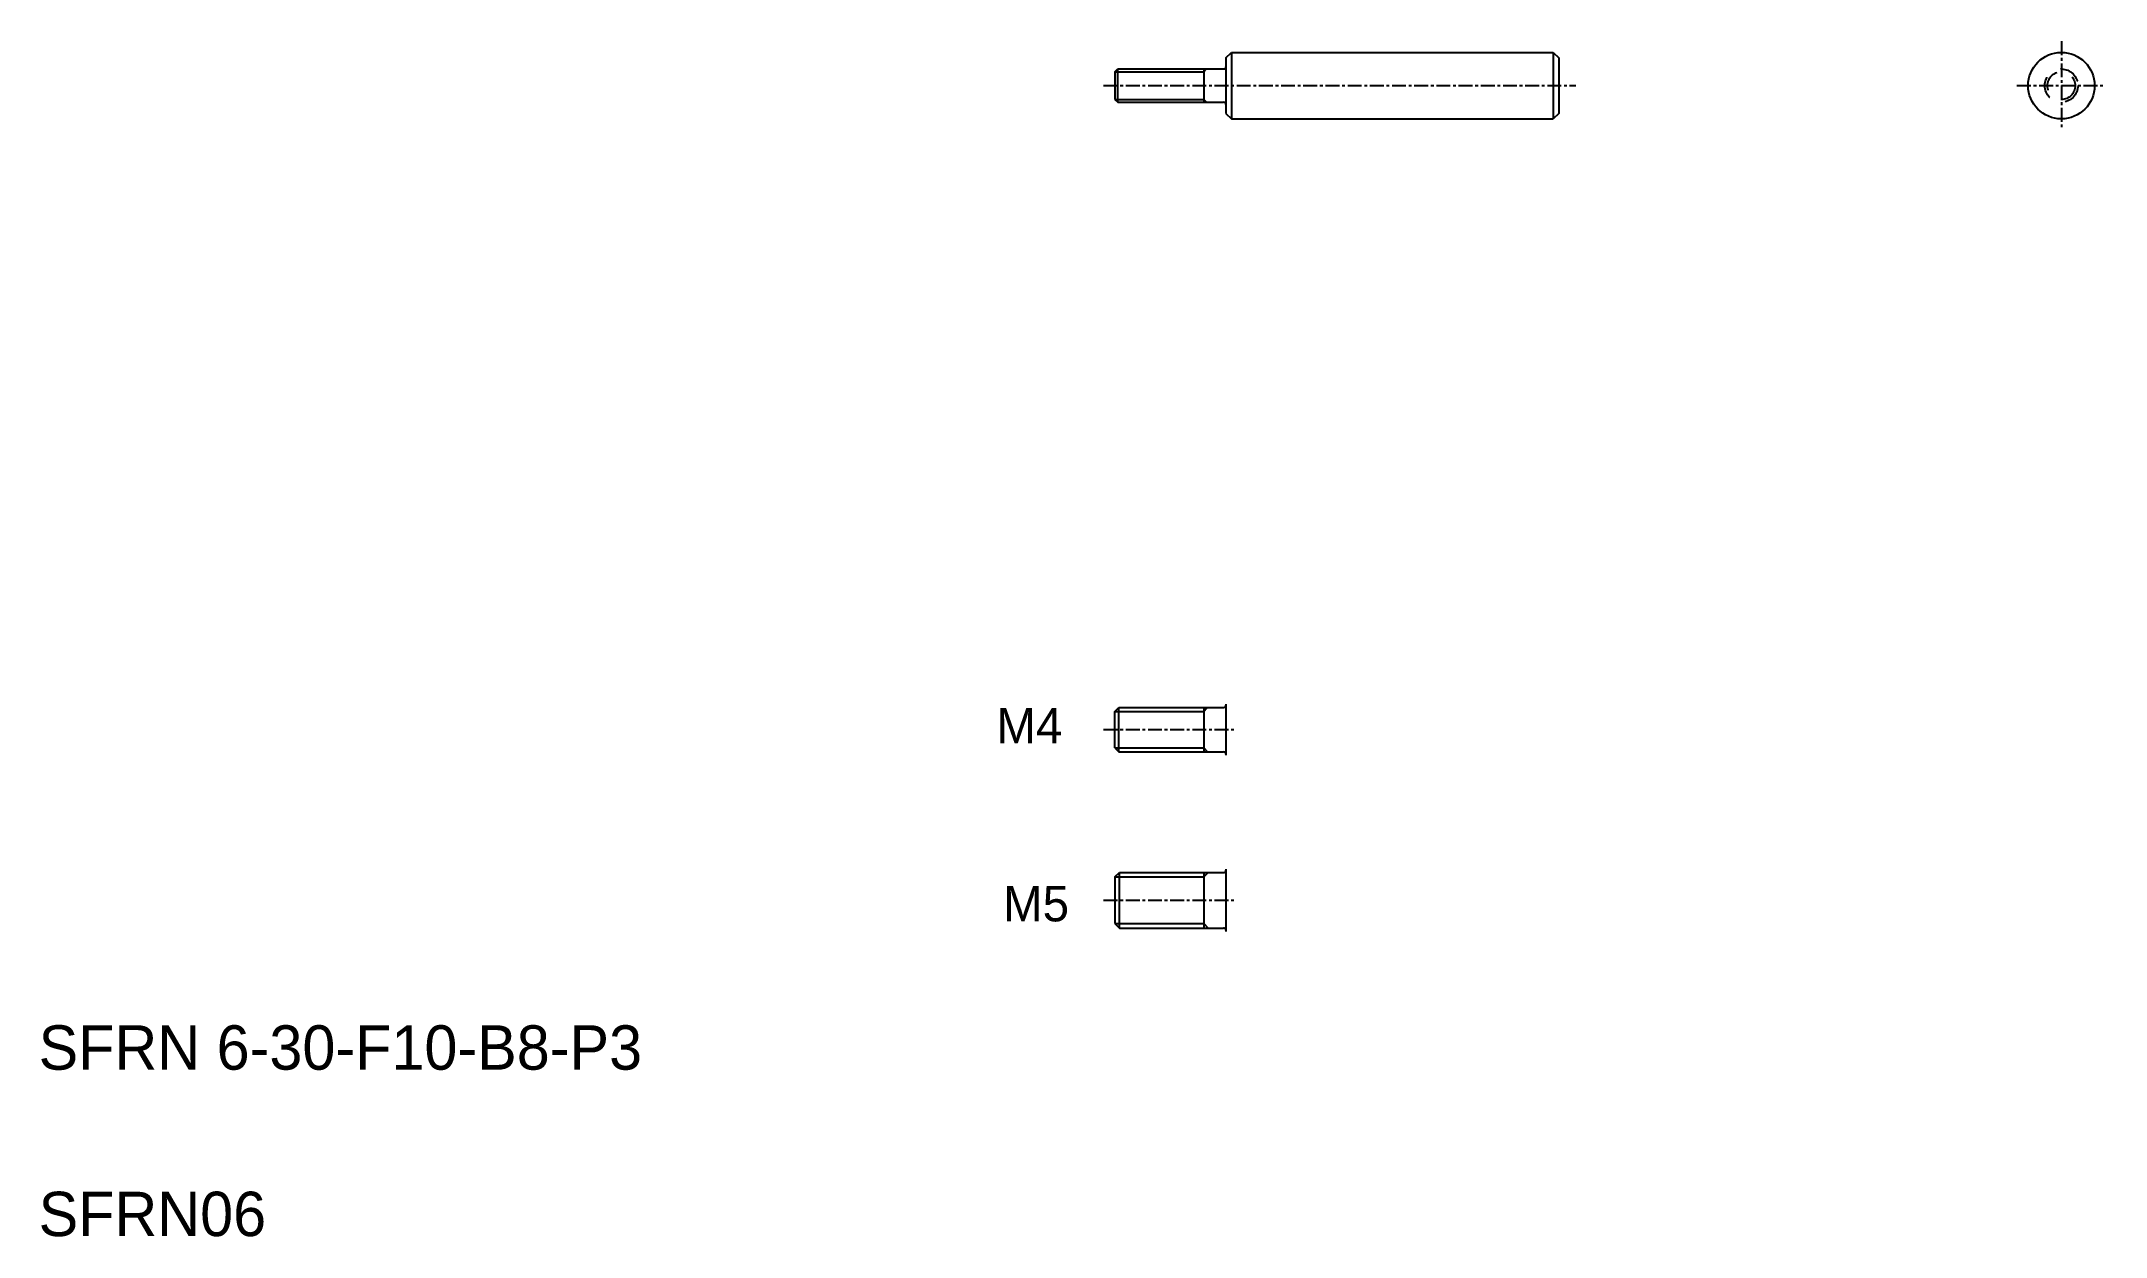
# Model space of a CAD drawing. Extents: x 60 to 246, y 58 to 166.
import ezdxf

# ---------------------------------------------------------------- set-up
doc = ezdxf.new("R2010")
doc.units = 0
doc.linetypes.add('CENTER', pattern=[2, 1.25, -0.25, 0.25, -0.25])
doc.linetypes.add('DASHED', pattern=[3.5, 2, -1.5])
doc.layers.get('0').update_dxf_attribs({"linetype": 'CONTINUOUS'})
doc.layers.add('CENTER', color=1, linetype='CENTER')

msp = doc.modelspace()

# ---------------------------------------------------------------- linework, layer by layer
at = {"color": 7, "linetype": 'CONTINUOUS'}
for p, q in [((167.17, 164.42), (167.67, 164.92)), ((167.17, 164.42), (167.17, 159.42)), ((167.67, 164.92), (196.67, 164.92)), ((167.67, 164.92), (167.67, 158.92)), ((196.67, 164.92), (196.67, 158.92)), ((196.67, 164.92), (197.17, 164.42)), ((197.17, 164.42), (197.17, 159.42)), ((157.17, 163.17), (157.42, 163.42)), ((157.42, 163.42), (166.97, 163.42)), ((157.42, 160.42), (157.42, 163.42)), ((165.17, 163.42), (165.17, 160.42)), ((157.17, 160.67), (157.42, 160.42)), ((157.42, 160.42), (166.97, 160.42)), ((167.17, 159.42), (167.67, 158.92)), ((167.67, 158.92), (196.67, 158.92)), ((197.17, 159.42), (196.67, 158.92)), ((157.17, 105.52), (157.52, 105.87)), ((157.52, 101.87), (157.52, 105.87)), ((157.52, 105.87), (166.97, 105.87)), ((165.17, 105.87), (165.17, 101.87)), ((157.17, 102.22), (157.52, 101.87)), ((157.52, 101.87), (166.97, 101.87)), ((157.17, 90.59), (157.57, 90.99)), ((157.57, 85.99), (157.57, 90.99)), ((157.57, 90.99), (166.97, 90.99)), ((165.17, 90.99), (165.17, 85.99)), ((157.17, 86.39), (157.57, 85.99)), ((157.57, 85.99), (166.97, 85.99))]:
    msp.add_line(p, q, dxfattribs=at)
at = {"color": 3, "linetype": 'CONTINUOUS'}
for p, q in [((157.17, 163.17), (165.17, 163.17)), ((165.17, 163.17), (165.42, 163.42)), ((157.17, 160.67), (165.17, 160.67)), ((165.17, 160.67), (165.42, 160.42)), ((157.17, 105.52), (165.17, 105.52)), ((165.17, 105.52), (165.52, 105.87)), ((157.17, 102.22), (165.17, 102.22)), ((165.17, 102.22), (165.52, 101.87)), ((157.17, 90.59), (165.17, 90.59)), ((165.17, 90.59), (165.57, 90.99)), ((157.17, 86.39), (165.17, 86.39)), ((165.17, 86.39), (165.57, 85.99))]:
    msp.add_line(p, q, dxfattribs=at)
for p, q in [((157.17, 163.17), (157.17, 160.67)), ((197.17, 163.17), (197.17, 163.17)), ((197.17, 161.92), (197.17, 161.92)), ((167.17, 106.17), (167.17, 101.57)), ((157.17, 102.22), (157.17, 105.52)), ((167.17, 91.29), (167.17, 85.69)), ((157.17, 90.59), (157.17, 86.39))]:
    msp.add_line(p, q)
at = {"color": 7, "linetype": 'CONTINUOUS'}
msp.add_circle((242.48, 161.92), 3, dxfattribs=at)
at = {"color": 3, "linetype": 'DASHED'}
for radius in [1.5, 1.25]:
    msp.add_circle((242.48, 161.92), radius, dxfattribs=at)
at = {"color": 7, "linetype": 'CONTINUOUS'}
for centre, start, end in [((166.97, 163.62), 270, 0), ((166.97, 160.22), 0, 90), ((166.97, 106.07), 270, 0), ((166.97, 101.67), 0, 90), ((166.97, 91.19), 270, 0), ((166.97, 85.79), 0, 90)]:
    msp.add_arc(centre, 0.2, start, end, dxfattribs=at)
at = {"layer": 'CENTER', "color": 1, "linetype": 'CENTER'}
for p, q in [((242.48, 165.92), (242.48, 157.92)), ((156.15, 161.92), (198.7, 161.92)), ((238.48, 161.92), (246.48, 161.92)), ((156.15, 103.87), (168.04, 103.87)), ((156.15, 88.49), (168.04, 88.49))]:
    msp.add_line(p, q, dxfattribs=at)

# ---------------------------------------------------------------- texts
at = {"color": 7, "linetype": 'CONTINUOUS'}
for s, p in [('M4', (146.48, 102.63)), ('M5', (147.09, 86.59))]:
    msp.add_text(s, height=3.2, dxfattribs=at).set_placement(p)
for s, p in [('SFRN 6-30-F10-B8-P3', (60.15, 73.22)), ('SFRN06', (60.15, 58.22))]:
    msp.add_text(s, height=4).set_placement(p)

doc.saveas('drawing.dxf')
